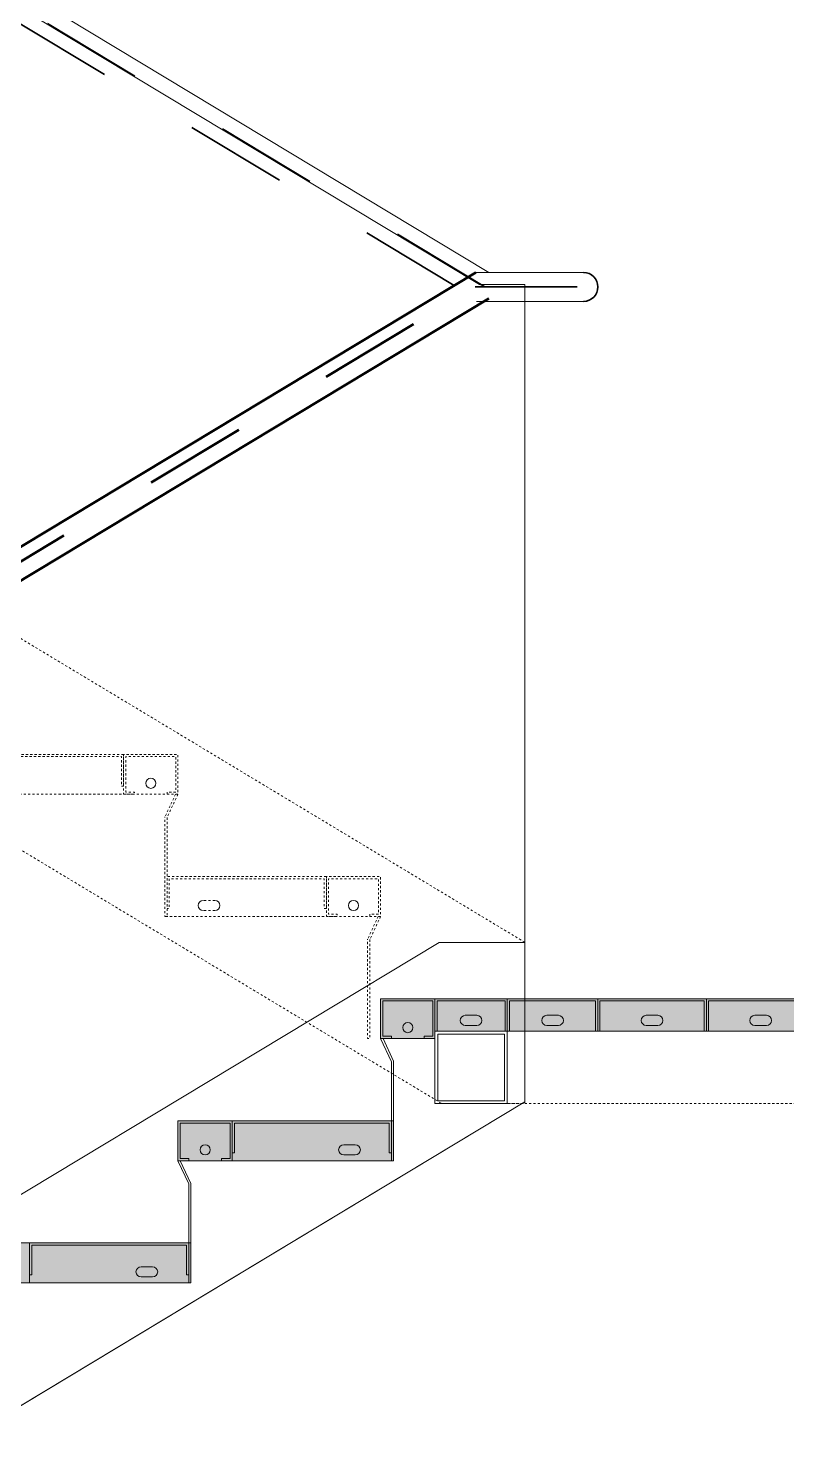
# Model space of a CAD drawing. Header units: millimetres. Extents: x -48147 to 1403542, y -455564 to 18123.
# Drawn here: x 1396459 to 1397506, y -440497 to -438530 of the extents above; entities that cross this region are included whole.
import ezdxf

# ---------------------------------------------------------------- set-up
doc = ezdxf.new("R2010")
doc.units = ezdxf.units.MM
doc.header["$MEASUREMENT"] = 0
for name, pattern in [('3MM-HIDDEN', [6, 3, -3]), ('Dashed', [2822.222233, 1411.111116, -1411.111116]), ('Wipeout_Contour', [1000, 0, -1000])]:
    doc.linetypes.add(name, pattern=pattern)
for name, color, linetype, lineweight in [('A-30-M_Stair_Pen_No__1', 7, 'Continuous', 13), ('A-30-M_Stair_Pen_No__101', 252, 'Continuous', 15), ('A-30-M_Stair_Pen_No__121', 255, 'Continuous', 0), ('A-30-M_Stair_Pen_No__2', 8, 'Continuous', 15), ('A-30-M_Stair_Pen_No__22', 8, 'Continuous', 50), ('A-30-M_Stair_Pen_No__42', 8, 'Continuous', 35), ('New_A-30-M_Stair_Pen_No__1', 7, 'Continuous', 13), ('New_A-30-M_Stair_Pen_No__101', 252, 'Continuous', 15), ('New_A-30-M_Stair_Pen_No__141', 255, 'Continuous', 0), ('New_A-30-M_Stair_Pen_No__160', 5, 'Continuous', 200), ('New_A-30-M_Stair_Pen_No__192', 7, 'Continuous', 13)]:
    doc.layers.add(name, color=color, linetype=linetype, lineweight=lineweight)
doc.layers.add('A-30-M_Stair_Pen_No__102', color=7, linetype='Continuous', lineweight=15, true_color=0xcccccc)
doc.layers.add('A-30-M_Stair_Pen_No__81', color=7, linetype='Continuous', lineweight=20, true_color=0x6a6a6a)
for name, color, linetype in [('A-95-P_Drawing', 7, 'Continuous'), ('New_A-25-M_Wall_Int', 7, 'Continuous'), ('New_A-30-M_Stair', 7, 'Continuous')]:
    doc.layers.add(name, color=color, linetype=linetype)

# ---------------------------------------------------------------- blocks, each defined once
blk = doc.blocks.new('Section Elem_3_1', base_point=(1418663.2, -449992.5))
at = {"color": 254, "linetype": 'Wipeout_Contour', "lineweight": 0, "ltscale": 7327070.237656611}
blk.add_wipeout([(1398446.3, -438967.7), (1397218.3, -438967.7), (1397218.3, -439862.8), (1398438.3, -439862.8), (1398446.3, -439862.8)], dxfattribs=at).dxf.layer = 'New_A-30-M_Stair'
at = {"color": 254, "linetype": 'Wipeout_Contour', "lineweight": 0, "ltscale": 10259712.24176533}
blk.add_wipeout([(1397218.3, -439927.5), (1397218.3, -440154.7), (1398438.3, -440154.7), (1398438.3, -439937.2), (1398435.7, -439936.1), (1398373.3, -439936.1), (1398373.3, -439927.5)], dxfattribs=at).dxf.layer = 'New_A-30-M_Stair'
at = {"color": 254, "linetype": 'Wipeout_Contour', "lineweight": 0, "ltscale": 5857179.229716399}
blk.add_wipeout([(1396378.3, -440492.2), (1396658.3, -440323.4), (1396658.3, -440265), (1396378.3, -440265)], dxfattribs=at).dxf.layer = 'New_A-30-M_Stair'
at = {"color": 254, "linetype": 'Wipeout_Contour', "lineweight": 0, "ltscale": 10251852.66375824}
blk.add_wipeout([(1396941.9, -438801.2), (1397105.6, -438904.3), (1397105.6, -438904.4), (1397105.6, -439794.9), (1397113.3, -439799.5), (1397218.3, -439862.8), (1397218.3, -438967.7)], dxfattribs=at).dxf.layer = 'New_A-30-M_Stair'
at = {"color": 254, "linetype": 'Wipeout_Contour', "lineweight": 0, "ltscale": 5859275.561530105}
blk.add_wipeout([(1397218.3, -439927.5), (1397113.3, -439927.5), (1397113.3, -440091.4), (1397218.3, -440154.7)], dxfattribs=at).dxf.layer = 'New_A-30-M_Stair'
at = {"layer": 'New_A-30-M_Stair_Pen_No__1', "linetype": 'Continuous'}
blk.add_line((1398438.3, -440154.7), (1397218.3, -440154.7), dxfattribs=at)
at = {"color": 254, "linetype": 'Wipeout_Contour', "lineweight": 0, "ltscale": 5860549.756419184}
blk.add_wipeout([(1398446.3, -438967.7), (1398446.3, -438967.6), (1397218.3, -438967.6), (1397218.3, -438967.7)], dxfattribs=at).dxf.layer = 'New_A-30-M_Stair'
at = {"color": 254, "linetype": 'Wipeout_Contour', "lineweight": 0, "ltscale": 5858805.585026975}
blk.add_wipeout([(1397099.9, -439861.9), (1397099.9, -439861.9), (1397105.3, -439807.5), (1397105.3, -439807.4)], dxfattribs=at).dxf.layer = 'New_A-30-M_Stair'
at = {"color": 254, "linetype": 'Wipeout_Contour', "lineweight": 0, "ltscale": 5861611.053571817}
blk.add_wipeout([(1397218.3, -439867.5), (1398438.3, -439867.5), (1398438.3, -439862.8), (1397218.3, -439862.8)], dxfattribs=at).dxf.layer = 'New_A-30-M_Stair'
at = {"color": 254, "linetype": 'Wipeout_Contour', "lineweight": 0, "ltscale": 5857575.233742738}
blk.add_wipeout([(1396938.3, -438798.9), (1396941.9, -438801.1), (1397218.3, -438967.7), (1397218.3, -438967.6)], dxfattribs=at).dxf.layer = 'New_A-30-M_Stair'
at = {"layer": 'New_A-30-M_Stair_Pen_No__1', "linetype": 'Continuous'}
blk.add_line((1398446.3, -438967.6), (1397218.3, -438967.6), dxfattribs=at)
at = {"color": 254, "linetype": 'Wipeout_Contour', "lineweight": 0, "ltscale": 5857680.730272272}
blk.add_wipeout([(1397096.9, -438904.4), (1397091.9, -438967.6), (1397097, -438904.3), (1397096.9, -438904.3)], dxfattribs=at).dxf.layer = 'New_A-30-M_Stair'
at = {"color": 254, "linetype": 'Wipeout_Contour', "lineweight": 0, "ltscale": 4393279.892937359}
blk.add_wipeout([(1397091.9, -438967.6), (1397092, -438967.6), (1397097, -438904.3)], dxfattribs=at).dxf.layer = 'New_A-30-M_Stair'
at = {"color": 254, "linetype": 'Wipeout_Contour', "lineweight": 0, "ltscale": 4393067.502365746}
blk.add_wipeout([(1397096.9, -438904.3), (1397097, -438904.3), (1396938.3, -438798.9)], dxfattribs=at).dxf.layer = 'New_A-30-M_Stair'
at = {"color": 254, "linetype": 'Wipeout_Contour', "lineweight": 0, "ltscale": 4393273.236889459}
blk.add_wipeout([(1397092, -438967.6), (1397105.5, -438904.3), (1397097, -438904.3)], dxfattribs=at).dxf.layer = 'New_A-30-M_Stair'
at = {"color": 254, "linetype": 'Wipeout_Contour', "lineweight": 0, "ltscale": 4393294.498749745}
blk.add_wipeout([(1397092, -438967.6), (1397099.3, -438967.6), (1397105.5, -438904.3)], dxfattribs=at).dxf.layer = 'New_A-30-M_Stair'
at = {"color": 254, "linetype": 'Wipeout_Contour', "lineweight": 0, "ltscale": 4393075.73214798}
blk.add_wipeout([(1397097, -438904.3), (1397105.5, -438904.3), (1396938.3, -438798.9)], dxfattribs=at).dxf.layer = 'New_A-30-M_Stair'
at = {"color": 254, "linetype": 'Wipeout_Contour', "lineweight": 0, "ltscale": 4393287.758766543}
blk.add_wipeout([(1397099.3, -438967.6), (1397105.6, -438904.3), (1397105.5, -438904.3)], dxfattribs=at).dxf.layer = 'New_A-30-M_Stair'
at = {"color": 254, "linetype": 'Wipeout_Contour', "lineweight": 0, "ltscale": 4393302.065884733}
blk.add_wipeout([(1397099.3, -438967.6), (1397099.3, -438967.6), (1397105.6, -438904.3)], dxfattribs=at).dxf.layer = 'New_A-30-M_Stair'
at = {"color": 254, "linetype": 'Wipeout_Contour', "lineweight": 0, "ltscale": 4393083.865788406}
blk.add_wipeout([(1397105.5, -438904.3), (1397105.6, -438904.3), (1396938.3, -438798.9)], dxfattribs=at).dxf.layer = 'New_A-30-M_Stair'
at = {"color": 254, "linetype": 'Wipeout_Contour', "lineweight": 0, "ltscale": 5857366.730789609}
blk.add_wipeout([(1396938.3, -438799), (1396938.3, -438967.6), (1397091.9, -438967.6), (1397096.9, -438904.4)], dxfattribs=at).dxf.layer = 'New_A-30-M_Stair'
at = {"color": 254, "linetype": 'Wipeout_Contour', "lineweight": 0, "ltscale": 5856502.710380412}
blk.add_wipeout([(1396658.3, -438630.2), (1396658.3, -439136.4), (1396938.3, -438967.6), (1396938.3, -438799)], dxfattribs=at).dxf.layer = 'New_A-30-M_Stair'
at = {"color": 254, "linetype": 'Wipeout_Contour', "lineweight": 0, "ltscale": 5855434.329181625}
blk.add_wipeout([(1396658.3, -438630.2), (1396378.3, -438461.5), (1396378.3, -439305.1), (1396658.3, -439136.4)], dxfattribs=at).dxf.layer = 'New_A-30-M_Stair'
at = {"color": 254, "linetype": 'Wipeout_Contour', "lineweight": 0, "ltscale": 5857301.745118598}
blk.add_wipeout([(1397096.9, -438904.4), (1397096.9, -438904.3), (1396938.3, -438798.9), (1396938.3, -438799)], dxfattribs=at).dxf.layer = 'New_A-30-M_Stair'
at = {"color": 254, "linetype": 'Wipeout_Contour', "lineweight": 0, "ltscale": 5856300.364463836}
blk.add_wipeout([(1396938.3, -438799), (1396938.3, -438798.9), (1396658.3, -438630.1), (1396658.3, -438630.2)], dxfattribs=at).dxf.layer = 'New_A-30-M_Stair'
at = {"color": 254, "linetype": 'Wipeout_Contour', "lineweight": 0, "ltscale": 5856376.707746292}
blk.add_wipeout([(1396378.3, -440200.3), (1396658.3, -440031.5), (1396658.3, -439136.5), (1396378.3, -439305.2)], dxfattribs=at).dxf.layer = 'New_A-30-M_Stair'
at = {"color": 254, "linetype": 'Wipeout_Contour', "lineweight": 0, "ltscale": 5855029.572747767}
blk.add_wipeout([(1396658.3, -438630.2), (1396658.3, -438630.1), (1396378.3, -438461.4), (1396378.3, -438461.5)], dxfattribs=at).dxf.layer = 'New_A-30-M_Stair'
at = {"color": 254, "linetype": 'Wipeout_Contour', "lineweight": 0, "ltscale": 5857242.392780514}
blk.add_wipeout([(1396658.3, -440031.5), (1396938.3, -439862.8), (1396938.3, -438967.7), (1396658.3, -439136.5)], dxfattribs=at).dxf.layer = 'New_A-30-M_Stair'
at = {"layer": 'New_A-30-M_Stair_Pen_No__1', "linetype": 'Continuous'}
for p, q in [((1396658.3, -438630.1), (1396378.3, -438461.4)), ((1396938.3, -438798.9), (1396658.3, -438630.1))]:
    blk.add_line(p, q, dxfattribs=at)
at = {"color": 254, "linetype": 'Wipeout_Contour', "lineweight": 0, "ltscale": 7322688.390779244}
blk.add_wipeout([(1397099.3, -438967.7), (1396938.3, -438967.7), (1396938.3, -439862.8), (1397098.8, -439862.8), (1397099.3, -439862.3)], dxfattribs=at).dxf.layer = 'New_A-30-M_Stair'
at = {"color": 254, "linetype": 'Wipeout_Contour', "lineweight": 0, "ltscale": 5855839.085399536}
blk.add_wipeout([(1396658.3, -439136.5), (1396658.3, -439136.4), (1396378.3, -439305.1), (1396378.3, -439305.2)], dxfattribs=at).dxf.layer = 'New_A-30-M_Stair'
at = {"color": 254, "linetype": 'Wipeout_Contour', "lineweight": 0, "ltscale": 8785660.493071703}
blk.add_wipeout([(1396658.3, -440031.5), (1396378.3, -440200.3), (1396378.3, -440205), (1396648.3, -440205), (1396648.3, -440096.3), (1396658.3, -440096.3)], dxfattribs=at).dxf.layer = 'New_A-30-M_Stair'
at = {"layer": 'New_A-30-M_Stair_Pen_No__141', "linetype": 'Continuous'}
for p, q in [((1396648.3, -440096.3), (1396648.3, -440205)), ((1396648.3, -440205), (1396378.3, -440205))]:
    blk.add_line(p, q, dxfattribs=at)
at = {"color": 254, "linetype": 'Wipeout_Contour', "lineweight": 0, "ltscale": 10252360.81742686}
blk.add_wipeout([(1397099.3, -438967.7), (1397099.3, -439862.3), (1397099.9, -439861.9), (1397105.3, -439807.4), (1397105.3, -439802.5), (1397105.6, -439799.8), (1397105.6, -438904.4)], dxfattribs=at).dxf.layer = 'New_A-30-M_Stair'
at = {"color": 254, "linetype": 'Wipeout_Contour', "lineweight": 0, "ltscale": 5856705.056208393}
blk.add_wipeout([(1396938.3, -438967.7), (1396938.3, -438967.6), (1396658.3, -439136.4), (1396658.3, -439136.5)], dxfattribs=at).dxf.layer = 'New_A-30-M_Stair'
at = {"color": 254, "linetype": 'Wipeout_Contour', "lineweight": 0, "ltscale": 8786958.58273413}
blk.add_wipeout([(1396938.3, -439862.8), (1396658.3, -440031.5), (1396658.3, -440036.3), (1396928.3, -440036.3), (1396928.3, -439927.5), (1396938.3, -439927.5)], dxfattribs=at).dxf.layer = 'New_A-30-M_Stair'
at = {"color": 254, "linetype": 'Wipeout_Contour', "lineweight": 0, "ltscale": 5858044.488318895}
blk.add_wipeout([(1396658.3, -440323.4), (1396938.3, -440154.7), (1396938.3, -440096.3), (1396658.3, -440096.3)], dxfattribs=at).dxf.layer = 'New_A-30-M_Stair'
at = {"layer": 'New_A-30-M_Stair_Pen_No__160', "linetype": 'Continuous', "lineweight": 0, "true_color": 0x00007f}
for points in [[(1396658.3, -440205), (1396658.3, -440096.3), (1396648.3, -440096.3), (1396648.3, -440205)], [(1396658.3, -440265), (1396658.3, -440205), (1396378.3, -440205), (1396378.3, -440265)]]:
    blk.add_hatch(color=176, dxfattribs=at).paths.add_polyline_path(points)
at = {"layer": 'New_A-30-M_Stair_Pen_No__1', "linetype": 'Continuous'}
for p, q in [((1396378.3, -439305.1), (1396658.3, -439136.4)), ((1396378.3, -440200.3), (1396658.3, -440031.5)), ((1396378.3, -440492.2), (1396658.3, -440323.4))]:
    blk.add_line(p, q, dxfattribs=at)
at = {"layer": 'New_A-30-M_Stair_Pen_No__141', "linetype": 'Continuous'}
for p, q in [((1396928.3, -439927.5), (1396928.3, -440036.3)), ((1396928.3, -440036.3), (1396658.3, -440036.3))]:
    blk.add_line(p, q, dxfattribs=at)
at = {"layer": 'New_A-30-M_Stair_Pen_No__141', "linetype": 'Continuous', "flags": 128}
for points in [[(1396658.3, -440036.3), (1396658.3, -440096.3), (1396658.3, -440205), (1396658.3, -440265)], [(1396658.3, -440265), (1396378.3, -440265), (1396368.3, -440265)]]:
    blk.add_lwpolyline(points, dxfattribs=at)
at = {"color": 254, "linetype": 'Wipeout_Contour', "lineweight": 0, "ltscale": 5857445.417113599}
blk.add_wipeout([(1397099.3, -438967.7), (1397099.3, -438967.6), (1396938.3, -438967.6), (1396938.3, -438967.7)], dxfattribs=at).dxf.layer = 'New_A-30-M_Stair'
at = {"color": 254, "linetype": 'Wipeout_Contour', "lineweight": 0, "ltscale": 7323767.366219916}
blk.add_wipeout([(1397218.3, -439862.8), (1397113.3, -439799.5), (1397113.3, -439804.3), (1397113.3, -439867.5), (1397218.3, -439867.5)], dxfattribs=at).dxf.layer = 'New_A-30-M_Stair'
at = {"color": 254, "linetype": 'Wipeout_Contour', "lineweight": 0, "ltscale": 5858743.359834059}
blk.add_wipeout([(1396938.3, -440154.7), (1397104.3, -440154.7), (1397104.3, -439927.5), (1396938.3, -439927.5)], dxfattribs=at).dxf.layer = 'New_A-30-M_Stair'
at = {"layer": 'New_A-30-M_Stair_Pen_No__160', "linetype": 'Continuous', "lineweight": 0, "true_color": 0x00007f}
for points in [[(1396938.3, -440036.3), (1396938.3, -439927.5), (1396928.3, -439927.5), (1396928.3, -440036.3)], [(1396938.3, -440096.3), (1396938.3, -440036.3), (1396658.3, -440036.3), (1396658.3, -440096.3)]]:
    blk.add_hatch(color=176, dxfattribs=at).paths.add_polyline_path(points)
at = {"layer": 'New_A-30-M_Stair_Pen_No__1', "linetype": 'Continuous'}
for p, q in [((1396658.3, -439136.4), (1396938.3, -438967.6)), ((1398438.3, -439862.8), (1397218.3, -439862.8)), ((1396658.3, -440323.4), (1396938.3, -440154.7))]:
    blk.add_line(p, q, dxfattribs=at)
at = {"layer": 'New_A-30-M_Stair_Pen_No__141', "linetype": 'Continuous', "flags": 128}
blk.add_lwpolyline([(1396938.3, -440096.3), (1396658.3, -440096.3), (1396648.3, -440096.3)], dxfattribs=at)
at = {"color": 254, "linetype": 'Wipeout_Contour', "lineweight": 0, "ltscale": 5857726.742231924}
blk.add_wipeout([(1397105.6, -438904.4), (1397105.6, -438904.3), (1397099.3, -438967.6), (1397099.3, -438967.7)], dxfattribs=at).dxf.layer = 'New_A-30-M_Stair'
at = {"color": 254, "linetype": 'Wipeout_Contour', "lineweight": 0, "ltscale": 5858531.9429431}
blk.add_wipeout([(1396938.3, -439862.8), (1396938.3, -439867.5), (1397104.3, -439867.5), (1397104.3, -439862.8)], dxfattribs=at).dxf.layer = 'New_A-30-M_Stair'
at = {"color": 254, "linetype": 'Wipeout_Contour', "lineweight": 0, "ltscale": 5859075.551891063}
blk.add_wipeout([(1397104.3, -440154.7), (1397113.3, -440149.2), (1397113.3, -439927.5), (1397104.3, -439927.5)], dxfattribs=at).dxf.layer = 'New_A-30-M_Stair'
at = {"layer": 'New_A-30-M_Stair_Pen_No__1', "linetype": 'Continuous'}
for p, q in [((1397096.9, -438904.3), (1396938.3, -438798.9)), ((1397097, -438904.3), (1396938.3, -438798.9)), ((1397105.5, -438904.3), (1396938.3, -438798.9)), ((1397105.6, -438904.3), (1396938.3, -438798.9)), ((1397218.3, -438967.6), (1396938.3, -438798.9)), ((1397091.9, -438967.6), (1397096.9, -438904.3)), ((1397099.3, -438967.6), (1397105.6, -438904.3)), ((1396938.3, -438967.6), (1397099.3, -438967.6)), ((1396658.3, -440031.5), (1396938.3, -439862.8)), ((1397113.3, -440149.2), (1397113.3, -439927.5)), ((1397218.3, -440154.7), (1397113.3, -440091.4)), ((1396938.3, -440154.7), (1397104.3, -440154.7)), ((1397104.3, -440154.7), (1397113.3, -440149.2))]:
    blk.add_line(p, q, dxfattribs=at)
at = {"layer": 'New_A-30-M_Stair_Pen_No__141', "linetype": 'Continuous', "flags": 128}
for points in [[(1396938.3, -439867.5), (1396938.3, -439927.5), (1396938.3, -440036.3), (1396938.3, -440096.3)], [(1398373.3, -439927.5), (1396938.3, -439927.5), (1396928.3, -439927.5)]]:
    blk.add_lwpolyline(points, dxfattribs=at)
at = {"color": 254, "linetype": 'Wipeout_Contour', "lineweight": 0, "ltscale": 4394135.317817104}
blk.add_wipeout([(1397098.8, -439862.8), (1397113.3, -439857.3), (1397105.3, -439857.3)], dxfattribs=at).dxf.layer = 'New_A-30-M_Stair'
at = {"color": 254, "linetype": 'Wipeout_Contour', "lineweight": 0, "ltscale": 4394136.361037288}
blk.add_wipeout([(1397098.8, -439862.8), (1397104.3, -439862.8), (1397113.3, -439857.3)], dxfattribs=at).dxf.layer = 'New_A-30-M_Stair'
at = {"color": 254, "linetype": 'Wipeout_Contour', "lineweight": 0, "ltscale": 5858864.315248118}
blk.add_wipeout([(1397104.3, -439862.8), (1397104.3, -439867.5), (1397113.3, -439867.5), (1397113.3, -439857.3)], dxfattribs=at).dxf.layer = 'New_A-30-M_Stair'
at = {"color": 254, "linetype": 'Wipeout_Contour', "lineweight": 0, "ltscale": 7323494.46848104}
blk.add_wipeout([(1397105.3, -439802.5), (1397105.3, -439857.3), (1397113.3, -439799.5), (1397105.6, -439799.5), (1397105.6, -439799.8)], dxfattribs=at).dxf.layer = 'New_A-30-M_Stair'
at = {"color": 254, "linetype": 'Wipeout_Contour', "lineweight": 0, "ltscale": 4394129.848172155}
blk.add_wipeout([(1397105.3, -439857.3), (1397113.3, -439857.3), (1397113.3, -439799.5)], dxfattribs=at).dxf.layer = 'New_A-30-M_Stair'
at = {"color": 254, "linetype": 'Wipeout_Contour', "lineweight": 0, "ltscale": 4394113.222831131}
blk.add_wipeout([(1397105.3, -439807.5), (1397099.9, -439861.9), (1397105.3, -439857.3)], dxfattribs=at).dxf.layer = 'New_A-30-M_Stair'
at = {"layer": 'New_A-30-M_Stair_Pen_No__160', "linetype": 'Continuous', "lineweight": 0, "true_color": 0x00007f}
blk.add_hatch(color=176, dxfattribs=at).paths.add_polyline_path([(1398438.3, -439927.5), (1398438.3, -439867.5), (1396938.3, -439867.5), (1396938.3, -439927.5)])
at = {"layer": 'New_A-30-M_Stair_Pen_No__1', "linetype": 'Continuous'}
for p, q in [((1396938.3, -439862.8), (1397104.3, -439862.8)), ((1397098.8, -439862.8), (1397105.3, -439857.3)), ((1397104.3, -439862.8), (1397113.3, -439857.3)), ((1397113.3, -439867.5), (1397113.3, -439857.3))]:
    blk.add_line(p, q, dxfattribs=at)
at = {"layer": 'New_A-30-M_Stair_Pen_No__141', "linetype": 'Continuous'}
blk.add_line((1398438.3, -439867.5), (1396938.3, -439867.5), dxfattribs=at)
at = {"color": 254, "linetype": 'Wipeout_Contour', "lineweight": 0, "ltscale": 4394087.652786381}
blk.add_wipeout([(1397105.6, -439799.5), (1397113.3, -439799.5), (1397105.6, -439794.9)], dxfattribs=at).dxf.layer = 'New_A-30-M_Stair'
at = {"layer": 'New_A-30-M_Stair_Pen_No__1', "linetype": 'Continuous'}
for p, q in [((1397105.6, -439799.8), (1397105.6, -438904.4)), ((1397099.3, -439862.3), (1397099.3, -438967.7)), ((1397099.9, -439861.9), (1397105.3, -439807.5)), ((1397105.3, -439857.3), (1397105.3, -439802.4)), ((1397113.3, -439799.5), (1397105.6, -439794.9)), ((1397113.3, -439857.3), (1397113.3, -439799.5)), ((1397218.3, -439862.8), (1397113.3, -439799.5))]:
    blk.add_line(p, q, dxfattribs=at)
blk = doc.blocks.new('Section Elem_216_1', base_point=(1418663.2, -449992.5))
at = {"color": 254, "linetype": 'Wipeout_Contour', "lineweight": 0, "ltscale": 175547925.7955505}
blk.add_wipeout([(1398445.1, -434842.5), (1393413.1, -434842.5), (1393413.1, -437842.5), (1393658.3, -437842.5), (1393658.3, -438142.5), (1393658.1, -438142.5), (1393658.1, -438292.5), (1393658.4, -438292.5), (1393658.4, -438301.1), (1393596, -438301.1), (1393590.6, -438303.4), (1393588.4, -438308.7), (1393588.4, -438527.8), (1393590.6, -438533.2), (1393596, -438535.4), (1393643.3, -438535.4), (1393643.3, -438342.5), (1393658.3, -438342.5), (1393658.3, -438535.4), (1393658.4, -438535.4), (1393658.4, -438544), (1393658.3, -438544), (1393658.3, -438917.5), (1393413.1, -438917.5), (1393413.1, -441892.5), (1393658.3, -441892.5), (1393658.3, -442192.5), (1393658.2, -442192.5), (1393658.2, -442342.5), (1393658.4, -442342.5), (1393658.4, -442351.1), (1393658.3, -442351.1), (1393658.3, -442585.4), (1393658.4, -442585.4), (1393658.4, -442594), (1393658.3, -442594), (1393658.3, -442942.5), (1393413.1, -442942.5), (1393413.1, -445942.5), (1393658.3, -445942.5), (1393658.3, -446242.5), (1393658.4, -446242.5), (1393658.4, -446392.5), (1393658.4, -446401.1), (1393596, -446401.1), (1393590.6, -446403.4), (1393588.4, -446408.7), (1393588.4, -446627.8), (1393590.6, -446633.2), (1393596, -446635.4), (1393658.4, -446635.4), (1393658.4, -446644), (1393512.3, -446644), (1393512.3, -446635.4), (1393574.7, -446635.4), (1393580.1, -446633.2), (1393582.3, -446627.8), (1393582.3, -446408.7), (1393580.1, -446403.4), (1393574.7, -446401.1), (1393512.3, -446401.1), (1393512.3, -446392.5), (1393428.7, -446392.5), (1393428.7, -447367.5), (1393658.3, -447367.5), (1393658.3, -447392.5), (1393428.7, -447392.5), (1393428.7, -449992.5), (1393578.3, -449992.5), (1393578.3, -449823.8), (1393503.3, -449869), (1393503.3, -449868.9), (1393503.3, -448969.2), (1393503.3, -448969.1), (1395949.5, -447494.8), (1395858.4, -447439.9), (1393858.3, -446234.5), (1393858.3, -445942.6), (1393858.3, -445942.5), (1393848.3, -445942.5), (1393848.3, -445833.8), (1393858.3, -445833.8), (1393858.3, -445773.8), (1393783.3, -445819), (1393783.3, -445818.9), (1393783.3, -444919.2), (1393783.3, -444919.1), (1396093.5, -443526.8), (1393858.3, -442179.7), (1393858.3, -441892.5), (1393848.3, -441892.5), (1393848.3, -441783.8), (1393858.3, -441783.8), (1393858.3, -441723.8), (1393783.3, -441769), (1393783.3, -441768.9), (1393783.3, -440869.2), (1393783.3, -440869.1), (1396093.5, -439476.8), (1395858.4, -439335.1), (1393858.3, -438129.7), (1393858.3, -437837.8), (1394063.3, -437961.3), (1394063.3, -437111.5), (1394063.3, -437111.4), (1394138.3, -437111.4), (1397218.3, -438967.6), (1398445.1, -438967.6), (1398445.1, -438544), (1398373.3, -438544), (1398373.3, -438535.4), (1398435.7, -438535.4), (1398441, -438533.2), (1398443.3, -438527.8), (1398443.3, -438308.7), (1398441, -438303.4), (1398435.7, -438301.1), (1398373.3, -438301.1), (1398373.3, -438292.5), (1398445.1, -438292.5)], dxfattribs=at).dxf.layer = 'New_A-25-M_Wall_Int'
at = {"color": 254, "linetype": 'Wipeout_Contour', "lineweight": 0, "ltscale": 39582970.51440807}
blk.add_wipeout([(1394703.1, -441501.8), (1397218.3, -443017.6), (1398445.1, -443017.6), (1398445.1, -442594), (1398373.3, -442594), (1398373.3, -442585.4), (1398435.7, -442585.4), (1398441, -442583.2), (1398443.3, -442577.8), (1398443.3, -442358.7), (1398441, -442353.4), (1398435.7, -442351.1), (1398373.3, -442351.1), (1398373.3, -442342.5), (1398445.1, -442342.5), (1398445.1, -440179), (1398373.3, -440179), (1398373.3, -440170.4), (1398435.7, -440170.4), (1398441, -440168.2), (1398443.3, -440162.8), (1398443.3, -440154.7), (1397218.3, -440154.7), (1397113.3, -440091.4), (1397113.3, -440149.2), (1397104.3, -440154.7), (1396938.3, -440154.7)], dxfattribs=at).dxf.layer = 'New_A-25-M_Wall_Int'

msp = doc.modelspace()

# ---------------------------------------------------------------- block references
at = {"layer": 'New_A-30-M_Stair'}
msp.add_blockref('Section Elem_3_1', (1418663.2, -449992.5), dxfattribs=at)

# ---------------------------------------------------------------- next in the draw order: hatches: boundary and pattern name
at = {"layer": 'A-30-M_Stair_Pen_No__121', "linetype": 'Continuous'}
msp.add_hatch(color=256, dxfattribs=at).paths.add_polyline_path([(1393660.1, -435111.8), (1398444.1, -435111.8), (1398444.1, -449987.7), (1393131.3, -449987.7), (1393131.3, -446897.1), (1393660.1, -446897.1)])

# ---------------------------------------------------------------- next in the draw order: block references
at = {"layer": 'New_A-25-M_Wall_Int'}
msp.add_blockref('Section Elem_216_1', (1418663.2, -449992.5), dxfattribs=at)

# ---------------------------------------------------------------- next in the draw order: wipeouts: each hides what was drawn before it
at = {"color": 254, "linetype": 'Wipeout_Contour', "lineweight": 0, "ltscale": 5854473.517168632}
msp.add_wipeout([(1391307.3, -431582.2), (1399341.8, -431582.2), (1399341.8, -451938.9), (1391307.3, -451938.9)], dxfattribs=at).dxf.layer = 'A-95-P_Drawing'

# ---------------------------------------------------------------- next in the draw order: hatches: boundary and pattern name
at = {"layer": 'A-30-M_Stair_Pen_No__102', "linetype": 'Continuous'}
for points in [[(1396945.1, -439870.5), (1398445.1, -439870.5), (1398445.1, -439915.5), (1397020.1, -439915.5), (1397020.1, -439925.5), (1396945.1, -439925.5)], [(1396665.1, -440039.3), (1396963.1, -440039.3), (1396963.1, -440094.3), (1396665.1, -440094.3)], [(1396385.1, -440208), (1396683.1, -440208), (1396683.1, -440263), (1396385.1, -440263)]]:
    msp.add_hatch(color=256, dxfattribs=at).paths.add_polyline_path(points)

# ---------------------------------------------------------------- next in the draw order: linework, layer by layer
at = {"layer": 'A-30-M_Stair_Pen_No__1', "linetype": 'Continuous', "flags": 128}
for points in [[(1397020.1, -439915.5), (1397020.1, -440015.5), (1397120.1, -440015.5), (1397120.1, -439915.5)], [(1397024.1, -439919.5), (1397024.1, -440011.5), (1397116.1, -440011.5), (1397116.1, -439919.5)]]:
    msp.add_lwpolyline(points, close=True, dxfattribs=at)
at = {"layer": 'A-30-M_Stair_Pen_No__101', "linetype": 'Continuous', "flags": 128}
msp.add_lwpolyline([(1395949.4, -440733.4), (1397144.4, -440013.1), (1397144.4, -438884.1), (1397081.8, -438884.1), (1395949.4, -438201.7), (1395949.4, -440441.5)], dxfattribs=at)
at = {"layer": 'A-30-M_Stair_Pen_No__101', "linetype": '3MM-HIDDEN', "flags": 128}
for points in [[(1395949.4, -439072.5), (1397144.4, -439792.7), (1397144.4, -440015.5), (1397029.8, -440015.5), (1395949.4, -439364.4)], [(1397120.1, -440015.5), (1398345.1, -440015.5)]]:
    msp.add_lwpolyline(points, dxfattribs=at)
at = {"layer": 'A-30-M_Stair_Pen_No__101', "linetype": 'Continuous', "flags": 128}
msp.add_lwpolyline([(1393657.1, -442114.8), (1393727.6, -442072.4), (1397144.4, -440013.1), (1397144.4, -439792.7), (1397025.9, -439792.7), (1393657.1, -441822.9)], close=True, dxfattribs=at)
at = {"layer": 'A-30-M_Stair_Pen_No__102', "linetype": 'Continuous', "flags": 128}
msp.add_lwpolyline([(1397094.5, -438867.3), (1394858.5, -437519.6)], dxfattribs=at)
at = {"layer": 'A-30-M_Stair_Pen_No__2', "linetype": 'Continuous', "flags": 128}
for points in [[(1396945.1, -439870.5), (1398445.1, -439870.5), (1398445.1, -439915.5), (1397020.1, -439915.5), (1397020.1, -439925.5), (1396945.1, -439925.5)], [(1396665.1, -440039.3), (1396963.1, -440039.3), (1396963.1, -440094.3), (1396665.1, -440094.3)], [(1396385.1, -440208), (1396683.1, -440208), (1396683.1, -440263), (1396385.1, -440263)]]:
    msp.add_lwpolyline(points, close=True, dxfattribs=at)
at = {"layer": 'A-30-M_Stair_Pen_No__22', "linetype": 'Continuous', "flags": 128}
for points in [[(1393723.5, -440888.3), (1397076.8, -438867.3)], [(1393734.6, -440928.3), (1397094.6, -438903.3)]]:
    msp.add_lwpolyline(points, dxfattribs=at)
at = {"layer": 'A-30-M_Stair_Pen_No__22', "linetype": 'Dashed', "ltscale": 0.1, "flags": 128}
msp.add_lwpolyline([(1393729.2, -440908.3), (1397082.3, -438883.3)], dxfattribs=at)
at = {"layer": 'A-30-M_Stair_Pen_No__42', "linetype": 'Dashed', "ltscale": 0.1, "flags": 128}
for points in [[(1397089.2, -438887.3), (1393729.2, -436862.3), (1393565.1, -436862.3)], [(1397046.9, -438885.3), (1393788.5, -436921.5)], [(1397075.7, -438887.3), (1397245.3, -438887.2)]]:
    msp.add_lwpolyline(points, dxfattribs=at)
at = {"layer": 'A-30-M_Stair_Pen_No__42', "linetype": 'Continuous'}
msp.add_arc((1397225.3, -438887.3), 20, 270, 90, dxfattribs=at)
at = {"layer": 'A-30-M_Stair_Pen_No__81', "linetype": 'Continuous', "flags": 128}
for points in [[(1397076.8, -438867.3), (1397225.3, -438867.3)], [(1397077.5, -438907.3), (1397225.3, -438907.3)]]:
    msp.add_lwpolyline(points, dxfattribs=at)
at = {"layer": 'New_A-30-M_Stair_Pen_No__101', "linetype": '3MM-HIDDEN', "flags": 128}
for points in [[(1396590.1, -439575), (1396590.1, -439533), (1396370.1, -439533), (1396370.1, -439577)], [(1396650.1, -439588), (1396665.1, -439588), (1396665.1, -439533), (1396590.1, -439533), (1396590.1, -439588), (1396604.9, -439588)], [(1396590.1, -439577), (1396587.1, -439577), (1396587.1, -439536), (1396373.1, -439536), (1396373.1, -439577), (1396370.1, -439577)], [(1396650.1, -439588), (1396650.1, -439585), (1396662.1, -439585), (1396662.1, -439536), (1396593.1, -439536), (1396593.1, -439585), (1396604.9, -439585), (1396604.9, -439588)], [(1396665.1, -439588), (1396367.1, -439588)], [(1396661.8, -439588), (1396647.1, -439619.5)], [(1396665.1, -439588), (1396650.1, -439620.2)], [(1396650.1, -439620.2), (1396650.1, -439756.8), (1396647.1, -439756.8), (1396647.1, -439619.5)], [(1396870.1, -439743.8), (1396870.1, -439701.8), (1396650.1, -439701.8), (1396650.1, -439745.8)], [(1396870.1, -439745.8), (1396867.1, -439745.8), (1396867.1, -439704.8), (1396653.1, -439704.8), (1396653.1, -439745.8), (1396650.1, -439745.8)], [(1396930.1, -439756.8), (1396945.1, -439756.8), (1396945.1, -439701.8), (1396870.1, -439701.8), (1396870.1, -439756.8), (1396884.9, -439756.8)], [(1396930.1, -439756.8), (1396930.1, -439753.8), (1396942.1, -439753.8), (1396942.1, -439704.8), (1396873.1, -439704.8), (1396873.1, -439753.8), (1396884.9, -439753.8), (1396884.9, -439756.8)], [(1396716.1, -439734.8), (1396700.1, -439734.8)], [(1396716.1, -439748.8), (1396700.1, -439748.8)], [(1396945.1, -439756.8), (1396647.1, -439756.8)], [(1396941.8, -439756.8), (1396927.1, -439788.3)], [(1396945.1, -439756.8), (1396930.1, -439788.9)], [(1396930.1, -439788.9), (1396930.1, -439925.5), (1396927.1, -439925.5), (1396927.1, -439788.3)]]:
    msp.add_lwpolyline(points, dxfattribs=at)
at = {"layer": 'New_A-30-M_Stair_Pen_No__101', "linetype": 'Continuous'}
for centre in [(1396627.6, -439573), (1396907.6, -439741.8)]:
    msp.add_circle(centre, 7, dxfattribs=at)
for centre, start, end in [((1396700.1, -439741.8), 90, 270), ((1396716.1, -439741.8), 270, 90)]:
    msp.add_arc(centre, 7, start, end, dxfattribs=at)
at = {"layer": 'New_A-30-M_Stair_Pen_No__192', "linetype": 'Continuous'}
for p, q in [((1397230.1, -439870.5), (1396945.1, -439870.5)), ((1396950.1, -440039.3), (1396665.1, -440039.3)), ((1396670.1, -440208), (1396385.1, -440208))]:
    msp.add_line(p, q, dxfattribs=at)
at = {"layer": 'New_A-30-M_Stair_Pen_No__192', "linetype": 'Continuous', "flags": 128}
for points in [[(1396960.1, -439925.5), (1396945.1, -439925.5), (1396945.1, -439870.5), (1397020.1, -439870.5), (1397020.1, -439925.5), (1397005.3, -439925.5)], [(1396960.1, -439925.5), (1396960.1, -439922.5), (1396948.1, -439922.5), (1396948.1, -439873.5), (1397017.1, -439873.5), (1397017.1, -439922.5), (1397005.3, -439922.5), (1397005.3, -439925.5)], [(1397120.1, -439915.5), (1397120.1, -439870.5), (1397020.1, -439870.5), (1397020.1, -439915.5)], [(1397120.1, -439915.5), (1397117.1, -439915.5), (1397117.1, -439873.5), (1397023.1, -439873.5), (1397023.1, -439915.5), (1397020.1, -439915.5)], [(1397245.1, -439912.5), (1397245.1, -439870.5), (1397120.1, -439870.5), (1397120.1, -439912.5)], [(1397245.1, -439915.5), (1397242.1, -439915.5), (1397242.1, -439873.5), (1397123.1, -439873.5), (1397123.1, -439915.5), (1397120.1, -439915.5)], [(1397395.1, -439912.5), (1397395.1, -439870.5), (1397245.1, -439870.5), (1397245.1, -439912.5)], [(1397395.1, -439915.5), (1397392.1, -439915.5), (1397392.1, -439873.5), (1397248.1, -439873.5), (1397248.1, -439915.5), (1397245.1, -439915.5)], [(1397545.1, -439912.5), (1397545.1, -439870.5), (1397395.1, -439870.5), (1397395.1, -439912.5)], [(1397545.1, -439915.5), (1397542.1, -439915.5), (1397542.1, -439873.5), (1397398.1, -439873.5), (1397398.1, -439915.5), (1397395.1, -439915.5)], [(1397078.1, -439893.5), (1397062.1, -439893.5)], [(1397190.6, -439893.5), (1397174.6, -439893.5)], [(1397328.1, -439893.5), (1397312.1, -439893.5)], [(1397478.1, -439893.5), (1397462.1, -439893.5)], [(1396945.1, -439925.5), (1396960.1, -439957.7)], [(1396948.4, -439925.5), (1396963.1, -439957)], [(1397078.1, -439907.5), (1397062.1, -439907.5)], [(1397190.6, -439907.5), (1397174.6, -439907.5)], [(1397328.1, -439907.5), (1397312.1, -439907.5)], [(1397478.1, -439907.5), (1397462.1, -439907.5)], [(1396960.1, -439957.7), (1396960.1, -440094.3), (1396963.1, -440094.3), (1396963.1, -439957)], [(1396680.1, -440094.3), (1396665.1, -440094.3), (1396665.1, -440039.3), (1396740.1, -440039.3), (1396740.1, -440094.3), (1396725.3, -440094.3)], [(1396680.1, -440094.3), (1396680.1, -440091.3), (1396668.1, -440091.3), (1396668.1, -440042.3), (1396737.1, -440042.3), (1396737.1, -440091.3), (1396725.3, -440091.3), (1396725.3, -440094.3)], [(1396740.1, -440081.3), (1396740.1, -440039.3), (1396960.1, -440039.3), (1396960.1, -440083.3)], [(1396740.1, -440083.3), (1396743.1, -440083.3), (1396743.1, -440042.3), (1396957.1, -440042.3), (1396957.1, -440083.3), (1396960.1, -440083.3)], [(1396894.1, -440072.3), (1396910.1, -440072.3)], [(1396665.1, -440094.3), (1396963.1, -440094.3)], [(1396665.1, -440094.3), (1396680.1, -440126.4)], [(1396668.4, -440094.3), (1396683.1, -440125.8)], [(1396894.1, -440086.3), (1396910.1, -440086.3)], [(1396680.1, -440126.4), (1396680.1, -440263), (1396683.1, -440263), (1396683.1, -440125.8)], [(1396400.1, -440263), (1396385.1, -440263), (1396385.1, -440208), (1396460.1, -440208), (1396460.1, -440263), (1396445.3, -440263)], [(1396460.1, -440250), (1396460.1, -440208), (1396680.1, -440208), (1396680.1, -440252)], [(1396460.1, -440252), (1396463.1, -440252), (1396463.1, -440211), (1396677.1, -440211), (1396677.1, -440252), (1396680.1, -440252)], [(1396614.1, -440241), (1396630.1, -440241)], [(1396614.1, -440255), (1396630.1, -440255)], [(1396385.1, -440263), (1396683.1, -440263)]]:
    msp.add_lwpolyline(points, dxfattribs=at)
for points in [[(1397020.1, -439915.5), (1397020.1, -439870.5), (1397120.1, -439870.5), (1397120.1, -439915.5)], [(1397120.1, -439915.5), (1397120.1, -439870.5), (1397245.1, -439870.5), (1397245.1, -439915.5)], [(1397245.1, -439915.5), (1397245.1, -439870.5), (1397395.1, -439870.5), (1397395.1, -439915.5)], [(1397395.1, -439915.5), (1397395.1, -439870.5), (1397545.1, -439870.5), (1397545.1, -439915.5)]]:
    msp.add_lwpolyline(points, close=True, dxfattribs=at)
at = {"layer": 'New_A-30-M_Stair_Pen_No__192', "linetype": 'Continuous'}
for centre in [(1396982.6, -439910.5), (1396702.6, -440079.3)]:
    msp.add_circle(centre, 7, dxfattribs=at)
for centre, start, end in [((1397062.1, -439900.5), 90, 270), ((1397078.1, -439900.5), 270, 90), ((1397174.6, -439900.5), 90, 270), ((1397190.6, -439900.5), 270, 90), ((1397312.1, -439900.5), 90, 270), ((1397328.1, -439900.5), 270, 90), ((1397462.1, -439900.5), 90, 270), ((1397478.1, -439900.5), 270, 90), ((1396894.1, -440079.3), 90, 270), ((1396910.1, -440079.3), 270, 90), ((1396614.1, -440248), 90, 270), ((1396630.1, -440248), 270, 90)]:
    msp.add_arc(centre, 7, start, end, dxfattribs=at)

doc.saveas('drawing.dxf')
